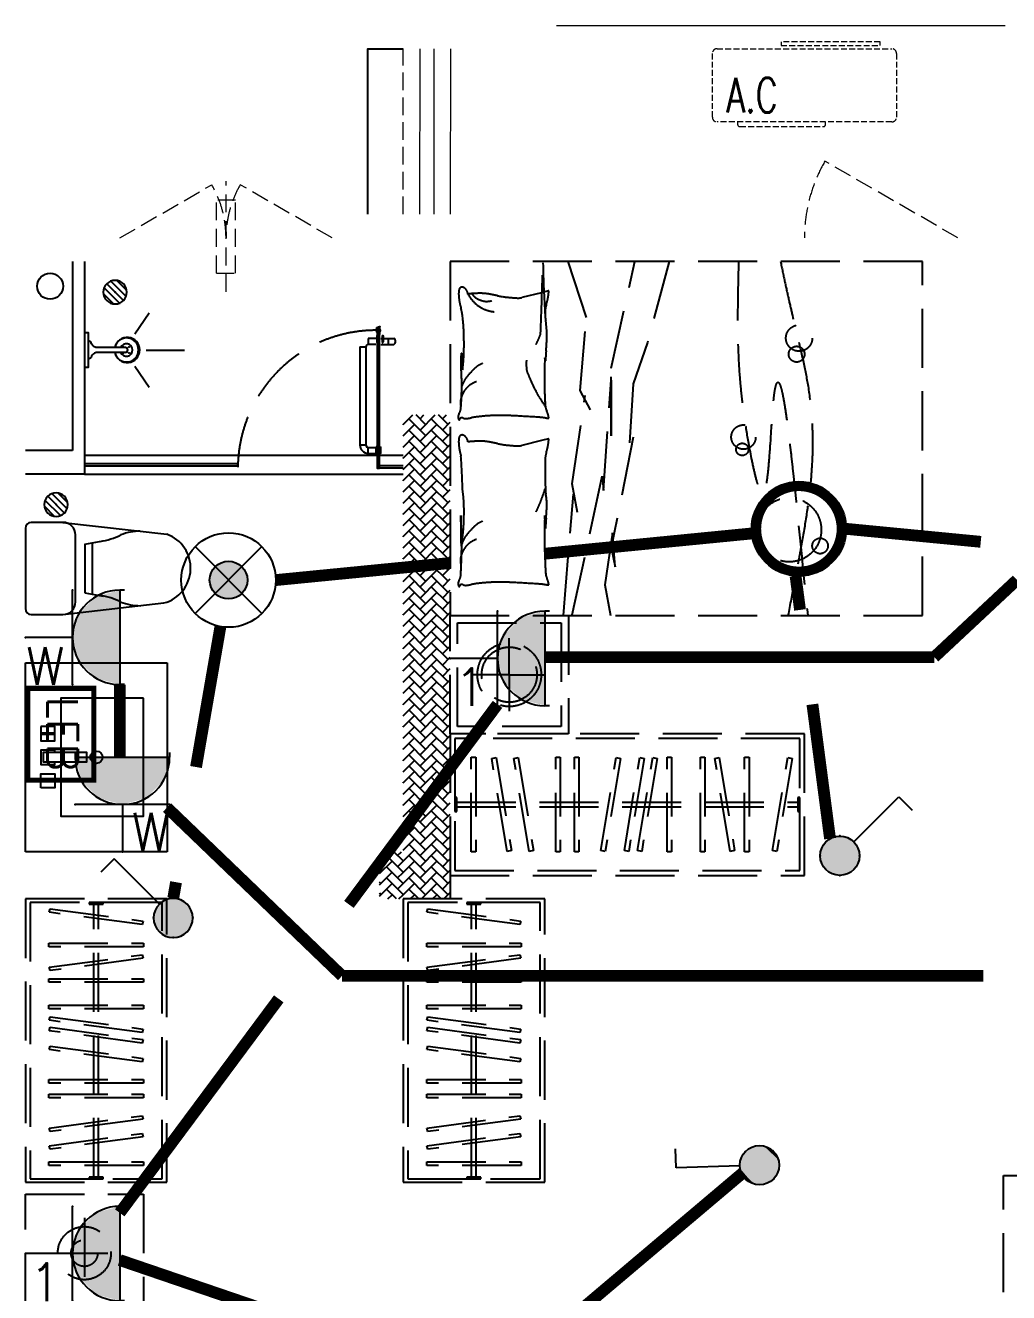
# Model space of a CAD drawing. Extents: x 5031545 to 5313844, y -886381 to -283477.
# Drawn here: x 5244692 to 5248857, y -782931 to -777564 of the extents above; entities that cross this region are included whole.
import ezdxf
from ezdxf.enums import TextEntityAlignment as Align

# ---------------------------------------------------------------- set-up
doc = ezdxf.new("R2010")
doc.units = 0
doc.header["$LTSCALE"] = 1000
doc.header["$MEASUREMENT"] = 0
for name, pattern in [('A户型$0$DASH', [0.35, 0.25, -0.1]), ('DASH', [0.35, 0.25, -0.1]), ('HIDDEN', [0.375, 0.25, -0.125])]:
    doc.linetypes.add(name, pattern=pattern)
doc.layers.get('0').update_dxf_attribs({"linetype": 'CONTINUOUS'})
for name, color, linetype in [('$RECOVER_210609100354-32', 7, 'CONTINUOUS'), ('5fur', 175, 'CONTINUOUS'), ('EQUIP-插座', 3, 'CONTINUOUS'), ('EQUIP-照明', 3, 'CONTINUOUS'), ('IP-bath&kitchen-JOHNSON', 4, 'CONTINUOUS'), ('LVTRY', 252, 'CONTINUOUS'), ('P-bath&kitchen-JOHNSON', 4, 'CONTINUOUS'), ('TEL_TEXT', 7, 'CONTINUOUS'), ('VPIPE-中水', 122, 'CONTINUOUS'), ('WIRE-安防', 4, 'CONTINUOUS'), ('WIRE-插座', 2, 'CONTINUOUS'), ('WIRE-照明', 2, 'CONTINUOUS'), ('保温', 6, 'CONTINUOUS'), ('看线', 185, 'CONTINUOUS')]:
    doc.layers.add(name, color=color, linetype=linetype)
for name, color, linetype, lineweight in [('EQUIP-消防', 3, 'CONTINUOUS', 20), ('WINDOW', 146, 'CONTINUOUS', 20), ('平面-栏杆', 56, 'CONTINUOUS', 15), ('平面-看线', 252, 'CONTINUOUS', 15), ('平面-空调室内机', 176, 'CONTINUOUS', 9), ('平面-空调预留孔', 252, 'CONTINUOUS', 15)]:
    doc.layers.add(name, color=color, linetype=linetype, lineweight=lineweight)
doc.styles.add('_TCH_DIM', font='SIMPLEX', dxfattribs={"bigfont": 'GBCBIG'})
doc.styles.add('_TEL_DIM', font='simplex.shx', dxfattribs={"width": 0.8, "height": 3.5, "bigfont": 'hztxt.shx'})
doc.styles.get("Standard").update_dxf_attribs({"font": 'gbenor.shx', "bigfont": 'gbcbig.shx'})
pattern_1 = [(45, (0, 0), (0, 47.4157523), [100.584, -33.528]), (135, (23.708, 23.708), (3e-15, 47.4157523), [100.584, -33.528])]

# ---------------------------------------------------------------- blocks, each defined once
blk = doc.blocks.new('$equip$00001150')
at = {"const_width": 0.1}
blk.add_lwpolyline([(-0.45, 0, 1), (0.45, 0, 1)], format="xyb", close=True, dxfattribs=at)
blk.add_circle((0, 0), 0.5)
at = {"flags": 9}
blk.add_attdef('A', (0, 0), '', height=0.00002, dxfattribs=at)
blk = doc.blocks.new('$equip$00001149')
for p, q in [((-0.354, 0.354), (0.354, -0.354)), ((0.354, 0.354), (-0.354, -0.354))]:
    blk.add_line(p, q)
for radius in [0.5, 0.2]:
    blk.add_circle((0, 0), radius)
for points in [[(-0.1, 0.173), (0.1, 0.173), (-0.173, 0.1), (0.173, 0.1)], [(0, 0.2), (0, 0.2), (-0.1, 0.173), (0.1, 0.173)], [(-0.173, 0.1), (0.173, 0.1), (-0.2, 0), (0.2, 0)], [(-0.173, -0.1), (0.173, -0.1), (-0.2, 0), (0.2, 0)], [(-0.1, -0.173), (0.1, -0.173), (-0.173, -0.1), (0.173, -0.1)], [(0, -0.2), (0, -0.2), (-0.1, -0.173), (0.1, -0.173)]]:
    blk.add_solid(points)
at = {"flags": 9}
blk.add_attdef('A', (0, 0), '', height=0.00002, dxfattribs=at)
blk = doc.blocks.new('$equip$00001962')
for p, q in [((0.147, 0.356), (0.625, 0.833)), ((0.625, 0.833), (0.766, 0.692))]:
    blk.add_line(p, q)
blk.add_circle((0, 0.208), 0.208)
for p in [(0, 0.417), (-0.208, 0.208), (0.208, 0.208), (0, 0)]:
    blk.add_point(p)
for points in [[(0, 0.417), (0, 0.417), (-0.104, 0.389), (0.104, 0.389)], [(-0.18, 0.313), (0.18, 0.313), (-0.208, 0.208), (0.208, 0.208)], [(-0.104, 0.389), (0.104, 0.389), (-0.18, 0.313), (0.18, 0.313)], [(-0.18, 0.104), (0.18, 0.104), (-0.208, 0.208), (0.208, 0.208)], [(-0.104, 0.028), (0.104, 0.028), (-0.18, 0.104), (0.18, 0.104)], [(0, 0), (0, 0), (-0.104, 0.028), (0.104, 0.028)]]:
    blk.add_solid(points)
at = {"layer": 'TEL_TEXT', "style": '_TEL_DIM', "flags": 1}
blk.add_attdef('A', text='', height=0.00002, dxfattribs=at).set_placement((0, 0), align=Align.MIDDLE_CENTER)
blk = doc.blocks.new('$equip$00001764')
for p, q in [((-0.5, 1.05), (-0.5, 1)), ((-0.5, 1), (0.5, 1)), ((0.5, 1.05), (0.5, 1)), ((0.5, 0.5), (-0.5, 0.5)), ((0, 0.5), (0, 0))]:
    blk.add_line(p, q)
blk.add_arc((0, 1), 0.5, 180, 0)
for p in [(-0.5, 0.5), (0.5, 0.5), (0, 0)]:
    blk.add_point(p)
for points in [[(0.433, 0.75), (-0.433, 0.75), (0.5, 1), (-0.5, 1)], [(0.25, 0.567), (-0.25, 0.567), (0.433, 0.75), (-0.433, 0.75)], [(0, 0.5), (0, 0.5), (0.25, 0.567), (-0.25, 0.567)]]:
    blk.add_solid(points)
at = {"color": 7, "style": '_TEL_DIM'}
blk.add_attdef('$TEXT$', text='', height=0.4, dxfattribs=at).set_placement((0.303, 0.211), align=Align.MIDDLE_CENTER)
at = {"color": 7, "style": '_TEL_DIM', "flags": 1}
blk.add_attdef('A', text='', height=0.00002, dxfattribs=at).set_placement((0, 0), align=Align.MIDDLE_CENTER)
blk = doc.blocks.new('A$C09840549')
at = {"layer": 'EQUIP-消防'}
for p, q in [((94.2, 325.2), (-268.5, 325.2)), ((94.2, 65.2), (94.2, 325.2)), ((-268.5, 65.2), (94.2, 65.2))]:
    blk.add_line(p, q, dxfattribs=at)
at = {"layer": 'EQUIP-消防', "const_width": 20}
blk.add_lwpolyline([(-268.5, 325.2), (94.2, 325.2), (94.2, 65.2), (-268.5, 65.2), (-268.5, 325.2), (94.2, 325.2)], dxfattribs=at)
at = {"layer": 'EQUIP-消防'}
for p in [(-8.5, 325.2), (94.2, 195.2), (-8.5, 65.2)]:
    blk.add_point(p, dxfattribs=at)
at = {"layer": 'EQUIP-消防', "style": '_TEL_DIM'}
blk.add_attdef('I/O', text='', height=120, dxfattribs=at).set_placement((-85.4, 202.3), align=Align.MIDDLE_CENTER)
at = {"layer": 'EQUIP-消防', "style": '_TEL_DIM', "flags": 1}
blk.add_attdef('A', text='', height=0.008, dxfattribs=at).set_placement((-8.5, 65.2), align=Align.MIDDLE_CENTER)
blk = doc.blocks.new('135')
blk.add_hatch(color=256).paths.add_polyline_path([(4.8, 1.8), (3.6, -1), (-4.7, 2.5), (-3.5, 5.3)])
for p, q in [((-6.3, 2.6), (5.4, -2.3)), ((-5.7, 2.9), (-5.2, 2.7)), ((-5.6, 18.9), (-3.4, 19.4)), ((-3.4, 19.4), (-5.5, 19.4)), ((5.2, 10.9), (-5.3, 10.9)), ((5.2, 9.7), (-5.2, 9.7)), ((-5.2, 2.7), (-3.8, 5.9)), ((-5, 10.9), (-5, 30.5)), ((-3.8, 5.9), (5.4, 2.1)), ((0, 0), (0, 39.1)), ((5.6, 18.9), (3.4, 19.3)), ((3.4, 19.3), (5.6, 19.3)), ((4.1, -1.2), (5.4, 2.1)), ((5, 10.9), (5, 32.3)), ((4.1, -1.2), (5.7, -1.8))]:
    blk.add_line(p, q)
for centre, radius, start, end in [((6.2, 15.8), 13.5, 151.0147, 204.8403), ((13.5, 4.2), 20.5, 163.0924, 182.0012), ((-6, 3.6), 1, 184.2275, 248.4661), ((8.6, 15.5), 14.6, 166.278, 198.0953), ((13.5, 4.2), 19.5, 163.7443, 182.5269), ((-5.5, 3.3), 0.5, 181.9385, 247.2597), ((-5.2, 22.1), 0.5, 335.7643, 151.0147), ((3.8, 18.1), 9.42, 155.7643, 171.9773), ((5.2, 22.3), 0.5, 29.8425, 204.574), ((-5.9, 17.2), 11.7, 10.475, 24.574), ((29.1, 6.7), 24, 172.9439, 199.2318), ((-6.3, 15.4), 12.4, 338.6449, 16.0476), ((-6, 15.8), 13.4, 334.9111, 29.8425), ((26.4, 6.3), 20.6, 169.1454, 199.9526), ((5.9, -1.2), 1.17, 247.4597, 19.9526), ((5.9, -1.4), 0.5, 247.4597, 19.2318)]:
    blk.add_arc(centre, radius, start, end)
blk.add_open_spline([(-5, 30.5), (-4.1, 31.3), (-2.3, 33), (0.9, 29.2), (3.5, 31.1), (5, 32.3)], degree=3, knots=[0, 0, 0, 0, 3.066329, 6.218313, 11.124135, 11.124135, 11.124135, 11.124135])
blk = doc.blocks.new('fgdfsdfsfssfes')
at = {"layer": '$RECOVER_210609100354-32', "color": 252}
for p, q in [((575893.8, 371358.3), (575893.8, 370558)), ((575943.8, 371358.3), (575943.8, 370458)), ((575893.8, 370558), (575693.8, 370558)), ((575943.8, 370458), (575693.8, 370458))]:
    blk.add_line(p, q, dxfattribs=at)
at = {"color": 252}
for p, q in [((576109.1, 371193), (576038.4, 371263.7)), ((576120.3, 371210.1), (576055.5, 371274.9)), ((576123.3, 371235.4), (576080.8, 371277.8)), ((576066.7, 371178.8), (576024.3, 371221.3)), ((576092, 371181.8), (576027.2, 371246.6)), ((575842, 370281.8), (575777.2, 370346.6)), ((575859.1, 370293), (575788.4, 370363.7)), ((575870.3, 370310.1), (575805.5, 370374.9)), ((575873.3, 370335.4), (575830.8, 370377.8)), ((575816.7, 370278.8), (575774.3, 370321.3)), ((575853.2, 370253.2), (575718.8, 370253.2)), ((575853.2, 370253.2), (576293.1, 370203.1)), ((575693.8, 370228.2), (575693.8, 369888.2)), ((575906.4, 369916.4), (575906.4, 370199.9)), ((575945.1, 370161.4), (576023.9, 370175)), ((575945.1, 370161.4), (575945.1, 369955)), ((575977.1, 370166.9), (575977.1, 369949.5)), ((575945.1, 369955), (576023.9, 369941.4)), ((575718.8, 369863.2), (575853.2, 369863.2)), ((575853.2, 369863.2), (576280.9, 369911.9))]:
    blk.add_line(p, q, dxfattribs=at)
for points in [[(576193.8, 369508.3), (575843.8, 369508.3), (575843.8, 369008.6), (576193.8, 369008.6)], [(575758.7, 369388.5), (575758.7, 369328.5), (575818.7, 369328.5), (575818.7, 369388.5)], [(575813.7, 369361.5), (575813.7, 369355.5), (575763.7, 369355.5), (575763.7, 369361.5)], [(575788.7, 369238.5), (575788.7, 369278.5), (575768.7, 369278.5), (575768.7, 369238.5)], [(575788.7, 369278.5), (575788.7, 369238.5), (575953.7, 369238.5), (575953.7, 369278.5)], [(575758.7, 369128.5), (575758.7, 369188.5), (575818.7, 369188.5), (575818.7, 369128.5)], [(575813.7, 369155.5), (575813.7, 369161.5), (575763.7, 369161.5), (575763.7, 369155.5)]]:
    blk.add_lwpolyline(points, close=True, dxfattribs=at)
blk.add_lwpolyline([(575818.7, 369278.5), (575818.7, 369288.5), (575758.7, 369288.5), (575758.7, 369228.5), (575818.7, 369228.5), (575818.7, 369238.5)], dxfattribs=at)
blk.add_circle((575994.9, 369258.5), 26, dxfattribs=at)
for centre, radius, start, end in [((575718.8, 370228.2), 25, 90, 180), ((575853.2, 370199.9), 53.3, 0, 90), ((575967.7, 370463.4), 293.8, 278.5172, 296.4631), ((576180.7, 369991.8), 224.1, 90, 111.4798), ((576241.1, 370059.4), 152.8, 285.0773, 70.1181), ((575853.2, 369916.4), 53.3, 270, 0), ((575967.7, 369653), 293.8, 63.5369, 81.4828), ((576180.7, 370124.5), 224.1, 248.5202, 270), ((575718.8, 369888.2), 25, 180, 270)]:
    blk.add_arc(centre, radius, start, end, dxfattribs=at)
at = {"color": 252, "extrusion": (0, 0, -1)}
for centre in [(576073.8, 371228.3), (575823.8, 370328.3)]:
    blk.add_ellipse(centre, major_axis=(-35.4, 35.4), ratio=1, start_param=5.497787, end_param=11.780972, dxfattribs=at)
at = {"color": 252}
for p in [(576073.8, 371228.3), (575823.8, 370328.3)]:
    blk.add_point(p, dxfattribs=at)
at = {"layer": 'IP-bath&kitchen-JOHNSON', "color": 252}
for p, q in [((576156.9, 371051.5), (576218.7, 371141)), ((576205.1, 370983.3), (576368.4, 370983.3)), ((576157, 370915.1), (576218.8, 370825.7)), ((575943.8, 370538), (577293.8, 370538)), ((575943.8, 370503), (576593.8, 370503)), ((575943.8, 370493), (576593.8, 370493)), ((575943.8, 370458), (577293.8, 370458)), ((576593.8, 370493), (576593.8, 370503)), ((577293.8, 370493), (577193.8, 370493)), ((577193.8, 370483), (577193.8, 370493)), ((577293.8, 370483), (577193.8, 370483))]:
    blk.add_line(p, q, dxfattribs=at)
for centre, major_axis, ratio, start_param, end_param in [((576122.6, 370983.4), (0, -51), 0.990052, -1.36297, 4.504563), ((576121.6, 370983.4), (0, -26.8), 0.994812, -1.167677, 4.309269)]:
    blk.add_ellipse(centre, major_axis=major_axis, ratio=ratio, start_param=start_param, end_param=end_param, dxfattribs=at)
at = {"layer": 'LVTRY', "color": 252}
for p, q in [((575943.8, 371056.9), (575943.8, 370909.7)), ((577183.7, 371045.4), (577190, 371045.4)), ((577183.7, 371015.4), (577183.7, 371045.4)), ((577186.6, 371045.4), (577188.9, 371043.1)), ((577186.6, 371026.3), (577186.6, 371045.4)), ((577188.9, 371027.9), (577188.9, 371043.1)), ((577190, 371045.4), (577191.7, 371043.6)), ((577190, 371043.1), (577190, 371045.4)), ((577191.7, 371043.1), (577191.7, 371043.6)), ((577205.4, 371045.4), (577208.3, 371045.4)), ((577205.4, 371045.4), (577205.4, 371015.4)), ((577208.3, 371045.4), (577210.6, 371043.1)), ((577208.3, 371045.4), (577208.3, 371027.9)), ((577210.6, 371017.7), (577210.6, 371043.1)), ((576117.3, 370993.9), (575993, 370993.9)), ((577110.7, 370996.7), (577110.7, 370581.1)), ((577110.7, 370996.7), (577136, 370996.7)), ((577136, 370996.7), (577136, 370581.1)), ((577146.4, 371032.5), (577146.4, 371007.1)), ((577178.1, 371032.5), (577146.4, 371032.5)), ((577178.1, 371007.1), (577146.4, 371007.1)), ((577183.7, 371015.4), (577190, 371015.4)), ((577186.6, 371034.5), (577186.6, 371015.4)), ((577186.6, 371015.4), (577188.9, 371017.7)), ((577188.9, 371027.9), (577188.9, 371017.7)), ((577190, 371017.7), (577190, 371015.4)), ((577190, 371015.4), (577191.7, 371017.1)), ((577191.7, 371017.7), (577191.7, 371017.1)), ((577200, 371032.5), (577254.7, 371032.5)), ((577200, 371007.1), (577254.7, 371007.1)), ((577205.4, 371015.4), (577208.3, 371015.4)), ((577208.3, 371015.4), (577208.3, 371032.8)), ((577208.3, 371015.4), (577210.6, 371017.7)), ((577231.6, 371007.1), (577231.6, 371032.5)), ((576117.3, 370972.9), (575993, 370972.9)), ((577110.7, 370581.1), (577136, 370581.1)), ((577146.4, 370545.3), (577146.4, 370570.7)), ((577146.4, 370570.7), (577178.1, 370570.7)), ((577180.4, 370573), (577178.1, 370570.7)), ((577178.1, 370570.7), (577178.1, 370545.3)), ((577180.4, 370573), (577180.4, 370543)), ((577183.2, 370573), (577180.4, 370573)), ((577183.2, 370573), (577183.2, 370543)), ((577194.8, 370573), (577197.6, 370573)), ((577194.8, 370543), (577194.8, 370573)), ((577197.6, 370543), (577197.6, 370573)), ((577197.6, 370573), (577199.4, 370571.3)), ((577199.4, 370544.8), (577199.4, 370571.3)), ((577146.4, 370545.3), (577178.1, 370545.3)), ((577180.4, 370543), (577178.1, 370545.3)), ((577183.2, 370543), (577180.4, 370543)), ((577194.8, 370543), (577197.6, 370543)), ((575693.8, 368858.3), (575693.8, 369658.3)), ((575693.8, 369658.3), (576293.8, 369658.3)), ((576293.8, 369658.3), (576293.8, 368858.3)), ((576293.8, 368858.3), (575693.8, 368858.3))]:
    blk.add_line(p, q, dxfattribs=at)
blk.add_lwpolyline([(575943.8, 371056.9), (575959.5, 371056.9), (575959.6, 370909.7), (575943.8, 370909.7)], dxfattribs=at)
blk.add_lwpolyline([(577193.8, 370483), (577193.8, 371069.8), (577183.8, 371069.8), (577183.8, 370483)], close=True, dxfattribs=at)
for points in [[(575974.5, 371009.6, 0.364142), (575959.6, 371021.1, 0.020495)], [(575993, 370993.9, -0.21439), (575974.5, 371009.6, -7.649644)], [(575974.5, 370957, -0.364142), (575959.6, 370945.6, -0.020495)], [(575993.2, 370972.9, 0.214893), (575974.5, 370957, 7.649644)]]:
    blk.add_lwpolyline(points, format="xyb", dxfattribs=at)
for centre, radius, start, end in [((576117.3, 370983.4), 10.5, 270.0085, 90.0085), ((577246.1, 371019.8), 15.3, 304.053, 55.9616)]:
    blk.add_arc(centre, radius, start, end, dxfattribs=at)
for centre, major_axis, ratio, start_param, end_param in [((576125.1, 370983.4), (0, 53.6), 0.987577, 1.76809, 7.656688), ((576108.5, 370995.9), (-1.43, 0), 0.85, 4.712389, 10.995574), ((576133, 370995.9), (-1.43, 0), 0.85, 4.712389, 10.995574), ((577146.4, 370996.7), (0, 10.4), 1, 0, 1.570796), ((576108.5, 370970.9), (-1.43, 0), 0.85, -1.570796, 4.712389), ((576133, 370970.9), (-1.43, 0), 0.85, 4.712389, 10.995574), ((577146.4, 370581.1), (0, 35.7), 1, 1.570796, 3.141593), ((577146.4, 370581.1), (0, 10.4), 1, 1.570796, 3.141593)]:
    blk.add_ellipse(centre, major_axis=major_axis, ratio=ratio, start_param=start_param, end_param=end_param, dxfattribs=at)
at = {"layer": 'P-bath&kitchen-JOHNSON', "color": 252, "linetype": 'DASH'}
blk.add_arc((577179.9, 370480.6), 586.2, 89.7967, 179.3922, dxfattribs=at)
at = {"layer": 'LVTRY', "color": 252, "xscale": -1, "rotation": 179.9926850961998}
blk.add_blockref('135', (577188.8, 371080.7), dxfattribs=at)
blk = doc.blocks.new('dongkong')
at = {"layer": '平面-空调预留孔', "color": 8, "linetype": 'HIDDEN', "ltscale": 0.3}
for p, q in [((-603796, 210899.9), (-603796, 210431.5)), ((-603836, 210821), (-603836, 210510.8)), ((-603836, 210821), (-603756, 210821)), ((-603756, 210821), (-603756, 210510.8))]:
    blk.add_line(p, q, dxfattribs=at)
blk.add_lwpolyline([(-603756, 210510.8), (-603836, 210510.8)], dxfattribs=at)
blk = doc.blocks.new('VDVDVDCZSCCS')
at = {"layer": '保温', "linetype": 'ByBlock', "ltscale": 10}
h = blk.add_hatch(dxfattribs=at)
h.set_pattern_fill('AR-HBONE', color=251, scale=55)
h.set_pattern_definition(pattern_1)
h.paths.add_polyline_path([(538016.6, 372973.7), (538016.7, 370923.7), (538216.7, 370923.7), (538216.6, 372973.7)])
h = blk.add_hatch(dxfattribs=at)
h.set_pattern_fill('AR-HBONE', color=251, scale=55)
h.set_pattern_definition(pattern_1)
h.paths.add_polyline_path([(538016.7, 370923.7), (538016.7, 371123.7), (537916.7, 371123.7), (537916.7, 370923.7)])
at = {"layer": '保温', "color": 251, "linetype": 'ByBlock', "ltscale": 10}
blk.add_line((538216.7, 371023.7), (538216.7, 370923.7), dxfattribs=at)
blk = doc.blocks.new('rtyryrtyeeretee')
at = {"layer": '平面-空调预留孔', "color": 252, "linetype": 'DASH', "ltscale": 0.1}
for p, q in [((669748.9, 343882), (669748.9, 343872)), ((670121.7, 343872), (670121.7, 343882)), ((669758.9, 343862), (670111.7, 343862))]:
    blk.add_line(p, q, dxfattribs=at)
blk.add_lwpolyline([(670352.8, 344221.1), (669933, 344221.1), (669933, 344206), (670352.8, 344206)], close=True, dxfattribs=at)
blk.add_lwpolyline([(670402, 343882), (669662, 343882, -0.414214), (669642, 343902), (669642, 344172, -0.414214), (669662, 344192), (670402, 344192, -0.414214), (670422, 344172), (670422, 343902, -0.414214)], format="xyb", close=True, dxfattribs=at)
for centre, start, end in [((669758.9, 343872), 180, 270), ((670111.7, 343872), 270, 0)]:
    blk.add_arc(centre, 10, start, end, dxfattribs=at)
at = {"layer": '平面-空调预留孔', "color": 252, "linetype": 'DASH', "ltscale": 0.1, "style": '_TCH_DIM', "width": 0.705882}
blk.add_text('A.C', height=146.88, dxfattribs=at).set_placement((669701.4, 343921.6))
blk = doc.blocks.new('VDGVDVXVE')
at = {"layer": '5fur', "color": 252, "linetype": 'A户型$0$DASH'}
for p, q in [((577493.7, 371358.3), (577493.7, 369858.3)), ((579493.7, 371358.3), (577493.7, 371358.3)), ((578070.9, 371120.3), (577992.2, 371358.3)), ((578175.3, 370905.7), (578275.6, 371358.3)), ((578420.3, 371358.3), (578329.2, 371015.7)), ((579493.7, 369858.3), (579493.7, 371358.3)), ((577879.8, 371226.1), (577797.3, 371205.4)), ((577909.9, 371233.6), (577879.8, 371226.1)), ((578043.4, 370812.2), (578070.9, 371120.3)), ((578329.2, 371015.7), (578268.7, 370839.7)), ((578175.3, 370619.7), (578175.3, 370905.7)), ((578142.3, 370388.6), (578175.3, 370856.2)), ((578175.3, 370856.2), (578175.3, 370619.7)), ((578268.7, 370839.7), (578246.9, 370505)), ((578010.4, 370416.1), (578065.4, 370790.2)), ((578087.3, 370729.7), (578043.4, 370812.2)), ((578268.7, 370614.2), (578175.3, 370146.6)), ((577879.8, 370599.8), (577797.3, 370579.2)), ((577909.9, 370607.3), (577879.8, 370599.8)), ((578010.4, 369862), (578136.8, 370449.1)), ((578032.4, 370295.1), (578010.4, 370416.1)), ((578136.8, 370449.1), (578142.3, 370388.6)), ((577972.5, 369858.3), (578015.9, 370372.1)), ((578180.8, 370208.6), (578147.8, 369988.5)), ((578191.8, 370065.5), (578180.8, 370208.6)), ((578175.3, 370146.6), (578191.8, 370065.5)), ((578147.8, 369988.5), (578172.5, 369858.3)), ((577493.7, 369358.3), (577493.7, 369858.3)), ((577493.7, 369858.3), (577993.7, 369858.3)), ((577493.7, 369858.3), (579493.7, 369858.3)), ((577523.7, 369388.3), (577523.7, 369828.3)), ((577523.7, 369828.3), (577963.7, 369828.3)), ((577963.7, 369828.3), (577963.7, 369388.3)), ((577993.7, 369858.3), (577993.7, 369358.3)), ((577743.7, 369608.3), (577743.7, 369763.3)), ((577743.7, 369608.3), (577588.7, 369608.3)), ((577743.7, 369608.3), (577743.7, 369453.3)), ((577743.7, 369608.3), (577898.7, 369608.3)), ((577963.7, 369388.3), (577523.7, 369388.3)), ((578993.7, 369358.3), (577493.7, 369358.3)), ((577493.7, 369358.3), (577493.7, 368758.3)), ((577993.7, 369358.3), (577493.7, 369358.3)), ((578974.9, 369338.3), (577512.4, 369338.3)), ((577512.4, 369338.3), (577512.4, 368778.3)), ((578974.9, 368778.3), (578974.9, 369338.3)), ((578993.7, 368758.3), (578993.7, 369358.3)), ((577582.7, 369258.3), (577601.5, 369258.3)), ((577582.7, 368858.3), (577582.7, 369258.3)), ((577601.5, 369258.3), (577601.5, 368858.3)), ((577669.2, 369253.6), (577687.7, 369257)), ((577734.3, 368859.6), (577669.2, 369253.6)), ((577687.7, 369257), (577752.8, 368863.1)), ((577762.6, 369253.6), (577781.1, 369257)), ((577827.7, 368859.6), (577762.6, 369253.6)), ((577781.1, 369257), (577846.2, 368863.1)), ((577940.9, 369258.3), (577959.6, 369258.3)), ((577940.9, 368858.3), (577940.9, 369258.3)), ((577959.6, 369258.3), (577959.6, 368858.3)), ((578019.1, 369258.3), (578037.8, 369258.3)), ((578019.1, 368858.3), (578019.1, 369258.3)), ((578037.8, 369258.3), (578037.8, 368858.3)), ((578131.3, 368863.1), (578196.4, 369257)), ((578214.9, 369253.6), (578149.8, 368859.6)), ((578196.4, 369257), (578214.9, 369253.6)), ((578230.9, 368863.1), (578296, 369257)), ((578314.4, 369253.6), (578249.3, 368859.6)), ((578286.2, 368863.1), (578351.3, 369257)), ((578296, 369257), (578314.4, 369253.6)), ((578369.8, 369253.6), (578304.6, 368859.6)), ((578351.3, 369257), (578369.8, 369253.6)), ((578412.4, 369258.3), (578431.1, 369258.3)), ((578412.4, 368858.3), (578412.4, 369258.3)), ((578431.1, 369258.3), (578431.1, 368858.3)), ((578553, 369258.3), (578571.7, 369258.3)), ((578553, 368858.3), (578553, 369258.3)), ((578571.7, 369258.3), (578571.7, 368858.3)), ((578614.3, 369253.6), (578632.8, 369257)), ((578679.5, 368859.6), (578614.3, 369253.6)), ((578632.8, 369257), (578697.9, 368863.1)), ((578740.5, 369258.3), (578759.3, 369258.3)), ((578740.5, 368858.3), (578740.5, 369258.3)), ((578759.3, 369258.3), (578759.3, 368858.3)), ((578858.1, 368863.1), (578923.2, 369257)), ((578941.7, 369253.6), (578876.6, 368859.6)), ((578923.2, 369257), (578941.7, 369253.6)), ((577521.8, 369088.3), (577512.4, 369088.3)), ((577512.4, 369088.3), (577512.4, 369028.3)), ((577521.8, 369028.3), (577521.8, 369088.3)), ((577521.8, 369068.3), (578965.5, 369068.3)), ((578974.9, 369088.3), (578965.5, 369088.3)), ((578965.5, 369088.3), (578965.5, 369028.3)), ((578974.9, 369028.3), (578974.9, 369088.3)), ((577512.4, 369028.3), (577521.8, 369028.3)), ((577521.8, 369048.3), (578965.5, 369048.3)), ((578965.5, 369028.3), (578974.9, 369028.3)), ((577601.5, 368858.3), (577582.7, 368858.3)), ((577752.8, 368863.1), (577734.3, 368859.6)), ((577846.2, 368863.1), (577827.7, 368859.6)), ((577959.6, 368858.3), (577940.9, 368858.3)), ((578037.8, 368858.3), (578019.1, 368858.3)), ((578149.8, 368859.6), (578131.3, 368863.1)), ((578249.3, 368859.6), (578230.9, 368863.1)), ((578304.6, 368859.6), (578286.2, 368863.1)), ((578431.1, 368858.3), (578412.4, 368858.3)), ((578571.7, 368858.3), (578553, 368858.3)), ((578697.9, 368863.1), (578679.5, 368859.6)), ((578759.3, 368858.3), (578740.5, 368858.3)), ((578876.6, 368859.6), (578858.1, 368863.1)), ((577493.7, 368758.3), (578993.7, 368758.3)), ((577512.4, 368778.3), (578974.9, 368778.3)), ((576293.7, 368658.3), (575693.7, 368658.3)), ((575693.7, 368658.3), (575693.7, 367458.3)), ((576273.7, 368643.3), (575713.7, 368643.3)), ((575713.7, 368643.3), (575713.7, 367473.3)), ((575963.7, 368643.3), (575963.7, 368635.8)), ((576023.7, 368643.3), (575963.7, 368643.3)), ((575963.7, 368635.8), (576023.7, 368635.8)), ((575983.7, 367480.8), (575983.7, 368635.8)), ((576003.7, 367480.8), (576003.7, 368635.8)), ((576023.7, 368635.8), (576023.7, 368643.3)), ((576273.7, 367473.3), (576273.7, 368643.3)), ((576293.7, 367458.3), (576293.7, 368658.3)), ((577893.7, 368658.3), (577293.7, 368658.3)), ((577293.7, 368658.3), (577293.7, 367458.3)), ((577873.7, 368643.3), (577313.7, 368643.3)), ((577313.7, 368643.3), (577313.7, 367473.3)), ((577563.7, 368643.3), (577563.7, 368635.8)), ((577623.7, 368643.3), (577563.7, 368643.3)), ((577563.7, 368635.8), (577623.7, 368635.8)), ((577583.7, 367480.8), (577583.7, 368635.8)), ((577603.7, 367480.8), (577603.7, 368635.8)), ((577623.7, 368635.8), (577623.7, 368643.3)), ((577873.7, 367473.3), (577873.7, 368643.3)), ((577893.7, 367458.3), (577893.7, 368658.3)), ((575795, 368602), (575798.4, 368616.8)), ((576188.9, 368549.9), (575795, 368602)), ((575798.4, 368616.8), (576192.4, 368564.7)), ((577395, 368602), (577398.4, 368616.8)), ((577788.9, 368549.9), (577395, 368602)), ((577398.4, 368616.8), (577792.4, 368564.7)), ((576192.4, 368564.7), (576188.9, 368549.9)), ((577792.4, 368564.7), (577788.9, 368549.9)), ((575793.7, 368455.8), (575793.7, 368470.8)), ((575793.7, 368470.8), (576193.7, 368470.8)), ((576193.7, 368470.8), (576193.7, 368455.8)), ((577393.7, 368455.8), (577393.7, 368470.8)), ((577393.7, 368470.8), (577793.7, 368470.8)), ((577793.7, 368470.8), (577793.7, 368455.8)), ((576193.7, 368455.8), (575793.7, 368455.8)), ((575795, 368369.6), (576188.9, 368421.7)), ((576188.9, 368421.7), (576192.4, 368407)), ((577793.7, 368455.8), (577393.7, 368455.8)), ((577395, 368369.6), (577788.9, 368421.7)), ((577788.9, 368421.7), (577792.4, 368407)), ((575798.4, 368354.9), (575795, 368369.6)), ((576192.4, 368407), (575798.4, 368354.9)), ((577398.4, 368354.9), (577395, 368369.6)), ((577792.4, 368407), (577398.4, 368354.9)), ((575793.7, 368305.8), (575793.7, 368320.8)), ((575793.7, 368320.8), (576193.7, 368320.8)), ((576193.7, 368305.8), (575793.7, 368305.8)), ((576193.7, 368320.8), (576193.7, 368305.8)), ((577393.7, 368305.8), (577393.7, 368320.8)), ((577393.7, 368320.8), (577793.7, 368320.8)), ((577793.7, 368305.8), (577393.7, 368305.8)), ((577793.7, 368320.8), (577793.7, 368305.8)), ((575793.7, 368193.3), (575793.7, 368208.3)), ((575793.7, 368208.3), (576193.7, 368208.3)), ((576193.7, 368208.3), (576193.7, 368193.3)), ((577393.7, 368193.3), (577393.7, 368208.3)), ((577393.7, 368208.3), (577793.7, 368208.3)), ((577793.7, 368208.3), (577793.7, 368193.3)), ((576193.7, 368193.3), (575793.7, 368193.3)), ((575795, 368144.4), (575798.4, 368159.2)), ((576188.9, 368092.3), (575795, 368144.4)), ((575798.4, 368159.2), (576192.4, 368107.1)), ((577793.7, 368193.3), (577393.7, 368193.3)), ((577395, 368144.4), (577398.4, 368159.2)), ((577788.9, 368092.3), (577395, 368144.4)), ((577398.4, 368159.2), (577792.4, 368107.1)), ((575795, 368100.2), (575798.4, 368115)), ((576188.9, 368048.1), (575795, 368100.2)), ((575798.4, 368115), (576192.4, 368062.9)), ((576192.4, 368107.1), (576188.9, 368092.3)), ((577395, 368100.2), (577398.4, 368115)), ((577788.9, 368048.1), (577395, 368100.2)), ((577398.4, 368115), (577792.4, 368062.9)), ((577792.4, 368107.1), (577788.9, 368092.3)), ((575795, 368020.5), (575798.4, 368035.3)), ((575798.4, 368035.3), (576192.4, 367983.2)), ((576192.4, 368062.9), (576188.9, 368048.1)), ((577395, 368020.5), (577398.4, 368035.3)), ((577398.4, 368035.3), (577792.4, 367983.2)), ((577792.4, 368062.9), (577788.9, 368048.1)), ((576188.9, 367968.4), (575795, 368020.5)), ((576192.4, 367983.2), (576188.9, 367968.4)), ((577788.9, 367968.4), (577395, 368020.5)), ((577792.4, 367983.2), (577788.9, 367968.4)), ((575793.7, 367878.7), (575793.7, 367893.7)), ((575793.7, 367893.7), (576193.7, 367893.7)), ((576193.7, 367878.7), (575793.7, 367878.7)), ((576193.7, 367893.7), (576193.7, 367878.7)), ((577393.7, 367878.7), (577393.7, 367893.7)), ((577393.7, 367893.7), (577793.7, 367893.7)), ((577793.7, 367878.7), (577393.7, 367878.7)), ((577793.7, 367893.7), (577793.7, 367878.7)), ((575793.7, 367816.1), (575793.7, 367831.1)), ((575793.7, 367831.1), (576193.7, 367831.1)), ((576193.7, 367831.1), (576193.7, 367816.1)), ((577393.7, 367816.1), (577393.7, 367831.1)), ((577393.7, 367831.1), (577793.7, 367831.1)), ((577793.7, 367831.1), (577793.7, 367816.1)), ((576193.7, 367816.1), (575793.7, 367816.1)), ((577793.7, 367816.1), (577393.7, 367816.1)), ((575795, 367688.3), (576188.9, 367740.4)), ((576192.4, 367725.6), (575798.4, 367673.5)), ((576188.9, 367740.4), (576192.4, 367725.6)), ((577395, 367688.3), (577788.9, 367740.4)), ((577792.4, 367725.6), (577398.4, 367673.5)), ((577788.9, 367740.4), (577792.4, 367725.6)), ((575798.4, 367673.5), (575795, 367688.3)), ((575795, 367613.5), (576188.9, 367665.6)), ((576188.9, 367665.6), (576192.4, 367650.8)), ((577398.4, 367673.5), (577395, 367688.3)), ((577395, 367613.5), (577788.9, 367665.6)), ((577788.9, 367665.6), (577792.4, 367650.8)), ((575798.4, 367598.7), (575795, 367613.5)), ((576192.4, 367650.8), (575798.4, 367598.7)), ((577398.4, 367598.7), (577395, 367613.5)), ((577792.4, 367650.8), (577398.4, 367598.7)), ((575793.7, 367529.6), (575793.7, 367544.6)), ((575793.7, 367544.6), (576193.7, 367544.6)), ((576193.7, 367529.6), (575793.7, 367529.6)), ((576193.7, 367544.6), (576193.7, 367529.6)), ((577393.7, 367529.6), (577393.7, 367544.6)), ((577393.7, 367544.6), (577793.7, 367544.6)), ((577793.7, 367529.6), (577393.7, 367529.6)), ((577793.7, 367544.6), (577793.7, 367529.6)), ((575693.7, 367458.3), (576293.7, 367458.3)), ((575713.7, 367473.3), (576273.7, 367473.3)), ((575963.7, 367480.8), (575963.7, 367473.3)), ((576023.7, 367480.8), (575963.7, 367480.8)), ((575963.7, 367473.3), (576023.7, 367473.3)), ((576023.7, 367473.3), (576023.7, 367480.8)), ((577293.7, 367458.3), (577893.7, 367458.3)), ((577313.7, 367473.3), (577873.7, 367473.3)), ((577563.7, 367480.8), (577563.7, 367473.3)), ((577623.7, 367480.8), (577563.7, 367480.8)), ((577563.7, 367473.3), (577623.7, 367473.3)), ((577623.7, 367473.3), (577623.7, 367480.8)), ((575943.7, 367308.3), (575943.7, 367008.3)), ((575793.7, 367158.3), (576093.7, 367158.3))]:
    blk.add_line(p, q, dxfattribs=at)
blk.add_lwpolyline([(579837.4, 364892.6), (579837.4, 367487.5), (580344.7, 367487.5), (580344.7, 367704.6), (580532.1, 367704.6), (580532.2, 367777.4, -0.381814), (580573.5, 367802.3), (581049.8, 367802.3, -0.297366), (581085.1, 367748.3), (581085.1, 367706.7), (581278.5, 367706.7), (581278.5, 367171), (581302.8, 367171), (582025.6, 367171), (582025.6, 366986.3)], format="xyb", dxfattribs=at)
blk.add_lwpolyline([(576193.7, 367408.3), (576193.7, 366908.3), (575693.7, 366908.3), (575693.7, 367408.3)], close=True, dxfattribs=at)
for centre, radius in [((578971.1, 371033.7), 55.7), ((578960.6, 370965.6), 33.5), ((578735.5, 370614.6), 51.6), ((578730.3, 370562.3), 26.2), ((578929.2, 370221.7), 135.8), ((579060.1, 370153.6), 33.1), ((577743.7, 369608.3), 135), ((577743.7, 369608.3), 117), ((575943.7, 367158.3), 112.5), ((575943.7, 367158.3), 56.2)]:
    blk.add_circle(centre, radius, dxfattribs=at)
for centre, radius, start, end in [((550075.3, 372127.3), 27821.6, 357.78057, 358.40467), ((583612.7, 371473.5), 5727.8, 181.2074, 183.4372), ((577619.5, 371221.6), 90.4, 168.7276, 180), ((577690.2, 371221.6), 161.1, 180, 188.4372), ((577543.7, 371236.7), 13.1, 63.4195, 168.7276), ((577534.2, 371217.8), 34.2, 4.4002, 63.4195), ((577621.4, 370731.7), 491.8, 90, 96.2324), ((577692.8, 371284.6), 139.9, 207.2036, 224.9024), ((577656.8, 371275.3), 89.9, 216.2641, 228.5571), ((577632.1, 371247.3), 52.6, 228.5571, 244.6449), ((577621.4, 371019.5), 204, 80.3156, 90), ((577507.4, 370351.1), 882, 77.8016, 80.3156), ((577760.7, 371523.2), 317.1, 257.8016, 261.9949), ((577808.3, 371861.6), 658.8, 261.9949, 267.3351), ((577780.8, 371271.1), 67.7, 267.3351, 284.0452), ((577681.5, 371245.2), 229.7, 342.6136, 350.5159), ((577640.9, 371251.9), 270.8, 350.5159, 355.9171), ((577910.1, 371232.7), 0.917, 355.9171, 104.0449), ((577832.3, 371242.6), 304.8, 188.4372, 195.744), ((577305.8, 371094.2), 242.2, 7.5469, 15.744), ((577692.8, 371284.6), 139.9, 224.9024, 242.6012), ((577674.3, 371336.3), 151.1, 244.6449, 248.1851), ((577694.6, 371386.9), 205.6, 248.1851, 251.2201), ((577646.5, 371245.5), 56.2, 251.2201, 270), ((577692.8, 371284.6), 139.9, 242.6012, 253.485), ((577646.5, 371280.8), 91.5, 270, 284.6851), ((577692.8, 371284.6), 139.9, 253.485, 264.3689), ((578040.9, 371137.8), 145.9, 173.5659, 191.5586), ((578014.9, 371140.8), 119.7, 162.6136, 173.5659), ((576418.9, 371010.4), 1132.9, 359.9987, 5.8567), ((577418.4, 371041.5), 484.2, 358.1021, 7.9608), ((577189.6, 371322.5), 738.7, 336.5156, 338.3423), ((576502.9, 371010.4), 1049, 353.9133, 0), ((577189.6, 371322.5), 738.7, 334.6889, 336.5156), ((576499.2, 371092.9), 1404.8, 355.3824, 357.2509), ((577827.7, 370937.6), 289.7, 177.4614, 184.8018), ((577690.5, 370943.6), 152.4, 169.8101, 177.4614), ((579427.7, 371076.4), 1890.1, 183.21, 185.3813), ((578087.6, 370924.1), 272.1, 176.4448, 184.0828), ((583611.4, 370853.2), 5718.5, 179.0296, 180.2865), ((577834.3, 370929.3), 62.9, 7.224, 19.2137), ((579111.9, 370881.8), 1216.5, 175.3824, 177.3904), ((576668.9, 370840.2), 873.2, 0.5757, 4.8018), ((577867.8, 370622.7), 391.6, 136.1885, 141.6114), ((577747.7, 370737.9), 225.2, 129.0349, 136.1885), ((577636.9, 370874.5), 49.3, 118.3168, 129.0349), ((577708.5, 370741.7), 200.2, 113.0028, 118.3168), ((577874, 370908.9), 58, 184.0828, 200.6743), ((578293.8, 371067.3), 506.6, 200.6743, 204.3265), ((576047.9, 370834), 1494.3, 358.0921, 0.5757), ((577760.8, 370746.2), 234, 152.7604, 159.1397), ((577621, 370818.2), 76.8, 141.6114, 152.7604), ((577635.4, 370754.9), 99.2, 126.1766, 143.9136), ((577635.4, 370754.9), 99.2, 108.4397, 126.1766), ((579137.3, 371448.6), 1432.3, 204.3265, 206.4985), ((577635.4, 370754.9), 99.2, 164.0648, 184.2159), ((576721, 370811.5), 820.8, 354.7408, 358.0921), ((577635.4, 370754.9), 99.2, 143.9136, 164.0648), ((578135.2, 370949), 312.6, 206.4985, 212.135), ((578487.5, 371170.3), 728.6, 212.135, 215.8263), ((579057, 370830.4), 1164, 180.2865, 183.574), ((577484.6, 370741.3), 53.9, 329.3487, 354.7408), ((578040.8, 370766.9), 145.9, 183.574, 192.869), ((577942.8, 370744.5), 45.3, 192.869, 207.2841), ((577834.3, 370688.6), 76.7, 16.2212, 27.2841), ((577555.8, 370699), 28.9, 149.3487, 184.3025), ((577552.1, 370698.8), 25.1, 184.3025, 201.7883), ((577531.9, 370690.7), 3.42, 201.7883, 250.436), ((577531.6, 370689.7), 2.32, 250.436, 11.8931), ((577538, 370691), 4.28, 111.9904, 191.8931), ((577542.3, 370680.5), 15.6, 68.579, 111.9904), ((577559.9, 370725.6), 32.8, 248.579, 278.1335), ((577529.8, 370936.7), 246, 278.1335, 282.1095), ((577623, 370502.2), 198.3, 97.6809, 102.1095), ((577718.5, 369793.9), 913.1, 93.3687, 97.6809), ((577704.7, 370027.8), 678.7, 88.3669, 93.3687), ((577685.2, 369341.6), 1365.2, 86.945, 88.3669), ((577031.2, 357088.7), 13635.6, 86.49514, 86.94504), ((577845.2, 370378.2), 321.2, 80.0016, 86.4951), ((577904.3, 370713.5), 19.3, 260.0016, 286.6978), ((577824, 370685.6), 87.5, 7.1204, 16.2212), ((577909.5, 370696.3), 1.32, 286.6978, 7.1204), ((577619.5, 370595.3), 90.4, 168.7276, 180), ((577543.7, 370610.4), 13.1, 63.4195, 168.7276), ((577534.2, 370591.6), 34.2, 4.4002, 63.4195), ((577690.2, 370595.3), 161.1, 180, 188.4372), ((577832.3, 370616.4), 304.8, 188.4372, 195.744), ((577621.4, 370105.4), 491.8, 90, 96.2324), ((577621.4, 370393.3), 204, 80.3156, 90), ((577507.4, 369724.9), 882, 77.8016, 80.3156), ((577760.7, 370897), 317.1, 257.8016, 261.9949), ((577808.3, 371235.3), 658.8, 261.9949, 267.3351), ((577780.8, 370644.9), 67.7, 267.3351, 284.0452), ((577681.5, 370618.9), 229.7, 342.6136, 350.5159), ((577640.9, 370625.7), 270.8, 350.5159, 355.9171), ((577910.1, 370606.4), 0.917, 355.9171, 104.0449), ((573420.5, 370260.6), 4127.5, 1.8085, 3.794), ((579559, 370472.6), 1664, 178.0949, 183.4179), ((578014.9, 370514.5), 119.7, 162.6136, 173.5659), ((576869.2, 370301.2), 682.7, 0, 7.5469), ((577189.6, 370613.3), 738.7, 338.3423, 340.572), ((577189.6, 370613.3), 738.7, 340.572, 342.8018), ((577672.6, 370327.3), 230.1, 357.2509, 11.5586), ((576502.9, 370301.2), 1049, 353.9133, 0), ((577189.6, 370613.3), 738.7, 334.6889, 336.5156), ((577189.6, 370613.3), 738.7, 336.5156, 338.3423), ((576499.2, 370383.6), 1404.8, 355.3824, 357.2509), ((577827.7, 370269.4), 289.7, 177.4614, 184.8018), ((571336.9, 370109.6), 6203.8, 0.39542, 1.59433), ((576668.9, 370172), 873.2, 0.5757, 4.8018), ((577747.7, 370069.7), 225.2, 129.0349, 136.1885), ((577636.9, 370206.4), 49.3, 118.3168, 129.0349), ((577708.5, 370073.5), 200.2, 113.0028, 118.3168), ((583611.4, 370185), 5718.5, 179.0296, 180.2865), ((576839.8, 370196), 1057.4, 1.7316, 4.6547), ((579111.9, 370172.6), 1216.5, 175.3824, 177.3904), ((577019.6, 370246.1), 529.3, 349.8101, 353.9133), ((577760.8, 370078.1), 234, 152.7604, 159.1397), ((577621, 370150), 76.8, 141.6114, 152.7604), ((577867.8, 369954.5), 391.6, 136.1885, 141.6114), ((577635.4, 370086.7), 99.2, 143.9136, 164.0648), ((576047.9, 370165.8), 1494.3, 358.0921, 0.5757), ((577635.4, 370086.7), 99.2, 126.1766, 143.9136), ((577635.4, 370086.7), 99.2, 108.4397, 126.1766), ((579057, 370162.2), 1164, 180.2865, 183.574), ((577635.4, 370086.7), 99.2, 164.0648, 184.2159), ((574911, 370164.9), 2630.7, 357.0635, 358.9353), ((578880, 370113.1), 985.1, 181.3643, 184.9405), ((577484.6, 370035.1), 53.9, 329.3487, 354.7408), ((577942.8, 370038.4), 45.3, 192.869, 207.2841), ((577555.8, 369992.9), 28.9, 149.3487, 184.3025), ((577552.1, 369992.6), 25.1, 184.3025, 201.7883), ((577531.9, 369984.6), 3.42, 201.7883, 250.436), ((577531.6, 369983.5), 2.32, 250.436, 11.8931), ((577538, 369984.9), 4.28, 111.9904, 191.8931), ((577542.3, 369974.4), 15.6, 68.579, 111.9904), ((577559.9, 370019.4), 32.8, 248.579, 278.1335), ((577529.8, 370230.5), 246, 278.1335, 282.1095), ((577623, 369796), 198.3, 97.6809, 102.1095), ((577718.5, 369087.7), 913.1, 93.3687, 97.6809), ((577704.7, 369321.7), 678.7, 88.3669, 93.3687), ((577685.2, 368635.4), 1365.2, 86.945, 88.3669), ((577031.2, 356382.6), 13635.6, 86.49514, 86.94504), ((577845.2, 369672), 321.2, 80.0016, 86.4951), ((577904.3, 370007.4), 19.3, 260.0016, 286.6978), ((577834.3, 369982.4), 76.7, 16.2212, 27.2841), ((577824, 369979.4), 87.5, 7.1204, 16.2212), ((577909.5, 369990.1), 1.32, 286.6978, 7.1204), ((580807.5, 368297.5), 1301.7, 282.3121, 282.3121)]:
    blk.add_arc(centre, radius, start, end, dxfattribs=at)
for points, knots in [([(578714.6, 371358.3), (578708.4, 371085.1), (578700.3, 370827.8), (578837.3, 370201.6), (578872, 371358.3), (578950.2, 370404.5), (579007.7, 369858.3)], [0, 0, 0, 0, 692.785923, 915.160849, 1290.08623, 2337.669759, 2337.669759, 2337.669759, 2337.669759]), ([(578892.6, 371358.3), (578938.4, 371128.7), (579093.2, 370617.3), (578993.9, 370233.9), (578924, 369858.3)], [0, 0, 0, 0, 470.099243, 1589.098475, 1589.098475, 1589.098475, 1589.098475])]:
    blk.add_open_spline(points, degree=3, knots=knots, dxfattribs=at)
blk = doc.blocks.new('A$C547B2CCF')
at = {"layer": 'VPIPE-中水', "color": 252, "linetype": 'Continuous'}
blk.add_circle((205.1, 10695), 55, dxfattribs=at)
at = {"layer": 'WINDOW', "color": 252, "linetype": 'DASH', "ltscale": 0.3}
for points in [[(4049.9, 10900), (3486.8, 11224.6, 0.131485), (3399.9, 10900)], [(500, 10900), (889.8, 11124.9, -0.131605), (950, 10900)], [(1400, 10900), (1010.2, 11124.9, 0.131605), (950, 10900)]]:
    blk.add_lwpolyline(points, format="xyb", dxfattribs=at)
at = {"layer": '平面-栏杆', "color": 252}
for points in [[(1770.3, 11700), (1770, 11000)], [(1830.3, 11700), (1830, 11000)]]:
    blk.add_lwpolyline(points, dxfattribs=at)
at = {"layer": '平面-看线', "color": 252, "linetype": 'DASH', "ltscale": 0.3}
blk.add_line((1700, 11000), (1700.3, 11700), dxfattribs=at)
at = {"layer": '平面-看线', "color": 252}
for points in [[(2350, 11800), (4250, 11800)], [(1900.3, 11700), (1900, 11000)]]:
    blk.add_lwpolyline(points, dxfattribs=at)
at = {"layer": '看线', "color": 252, "ltscale": 0.5}
blk.add_lwpolyline([(1550.3, 11000), (1550.3, 11700), (1700.3, 11700)], dxfattribs=at)
at = {"color": 252}
for name, p in [('rtyryrtyeeretee', (-666632.1, -332491)), ('VDGVDVXVE', (-575593.7, -360558.3)), ('fgdfsdfsfssfes', (-575593.7, -360558.3)), ('VDVDVDCZSCCS', (-536316.6, -362823.7))]:
    blk.add_blockref(name, p, dxfattribs=at)
at = {"layer": '平面-空调室内机', "color": 252, "ltscale": 0.3, "xscale": -1, "rotation": 180}
blk.add_blockref('dongkong', (604746, 221571), dxfattribs=at)

msp = doc.modelspace()

# ---------------------------------------------------------------- linework, layer by layer
at = {"layer": 'WIRE-安防', "color": 2, "const_width": 50}
for points in [[(5246891.5, -779801.6), (5247769.1, -779715.7)], [(5245752.1, -779913.2), (5246491.5, -779840.8)], [(5247954, -779895.7), (5247972.8, -780039.5)], [(5245414.5, -780704.9), (5245517.8, -780110.2)], [(5248025.3, -780439.5), (5248099.9, -781008.3)], [(5245317.9, -781260.9), (5245329.8, -781192.7)], [(5246486.7, -783474.7), (5247732.8, -782421.7)]]:
    msp.add_lwpolyline(points, dxfattribs=at)
at = {"layer": 'WIRE-安防', "color": 2, "linetype": 'Continuous', "const_width": 50}
msp.add_lwpolyline([(5248168.1, -779696.2), (5248738.4, -779751.2)], dxfattribs=at)
at = {"layer": 'WIRE-插座', "color": 2, "const_width": 50}
for points in [[(5245091.5, -780355.8), (5245091.5, -780663.8)], [(5246062.1, -781286.8), (5246691.5, -780439.5)], [(5245291.6, -780876.7), (5246033.1, -781589.4)], [(5246033.1, -781589.4), (5248749.5, -781589.4)], [(5245091.5, -782593.1), (5245764.9, -781686.8)], [(5245091.5, -782793.1), (5246263.8, -783193.3)]]:
    msp.add_lwpolyline(points, dxfattribs=at)
at = {"layer": 'WIRE-照明', "color": 2, "const_width": 50}
for points in [[(5248891.5, -779912.5), (5248541.6, -780239.5)], [(5246891.5, -780239.5), (5248541.6, -780239.5)]]:
    msp.add_lwpolyline(points, dxfattribs=at)

# ---------------------------------------------------------------- block references
at = {"color": 2}
msp.add_blockref('A$C547B2CCF', (5244591.5, -789363.8), dxfattribs=at)
at = {"layer": 'EQUIP-插座', "color": 2}
ref = msp.add_blockref('$equip$00001764', (5244691.5, -780155.8), dxfattribs=dict(at, xscale=400.0000000000002, yscale=400.0000000000002, zscale=400.0000000000002, rotation=269.9999951383567))
ref.add_attrib('$TEXT$', 'W', dxfattribs={"layer": '0', "color": 7, "height": 160, "style": '_TEL_DIM'}).set_placement((5244775.9, -780277), align=Align.MIDDLE_CENTER)
ref = msp.add_blockref('$equip$00001764', (5246491.5, -780245.1), dxfattribs=dict(at, xscale=400, yscale=400, zscale=400, rotation=270))
ref.add_attrib('$TEXT$', '1', dxfattribs={"layer": '0', "color": 7, "height": 160, "style": '_TEL_DIM'}).set_placement((5246575.9, -780366.3), align=Align.MIDDLE_CENTER)
at = {"layer": 'EQUIP-插座', "color": 2, "xscale": 400, "yscale": 400, "zscale": 400}
msp.add_blockref('$equip$00001764', (5245102.6, -781063.8), dxfattribs=at).add_auto_attribs({'$TEXT$': 'W'})
at = {"layer": 'EQUIP-插座', "color": 1}
ref = msp.add_blockref('$equip$00001764', (5244691.5, -782765.5), dxfattribs=dict(at, xscale=400.0000000000002, yscale=400.0000000000002, zscale=400.0000000000002, rotation=269.9999951383483))
ref.add_attrib('$TEXT$', '1', dxfattribs={"layer": '0', "color": 7, "height": 160, "style": '_TEL_DIM'}).set_placement((5244775.9, -782886.7), align=Align.MIDDLE_CENTER)
at = {"layer": 'EQUIP-消防'}
ref = msp.add_blockref('A$C09840549', (5244632.3, -780472.8), dxfattribs=dict(at, xscale=-1.073825519531965, yscale=1.073825119296089, zscale=1.073825503355705, rotation=270))
ref.add_attrib('I/O', 'LEB', dxfattribs={"color": 7, "height": 128.86, "rotation": 270, "style": '_TEL_DIM'}).set_placement((5244849.6, -780564.5), align=Align.MIDDLE_CENTER)
at = {"layer": 'EQUIP-照明', "color": 6, "yscale": 400, "zscale": 400}
for name, p, xscale in [('$equip$00001150', (5247968.1, -779696.2), 400), ('$equip$00001149', (5245552.1, -779913.2), 400), ('$equip$00001962', (5248141.5, -781163.8), 400), ('$equip$00001962', (5245317.9, -781427.5), -400)]:
    msp.add_blockref(name, p, dxfattribs=dict(at, xscale=xscale))
at = {"layer": 'EQUIP-照明', "color": 6, "xscale": 400, "yscale": 400, "zscale": 400, "rotation": 136.7484464967117}
msp.add_blockref('$equip$00001962', (5247858.1, -782330.8), dxfattribs=at)

doc.saveas('drawing.dxf')
